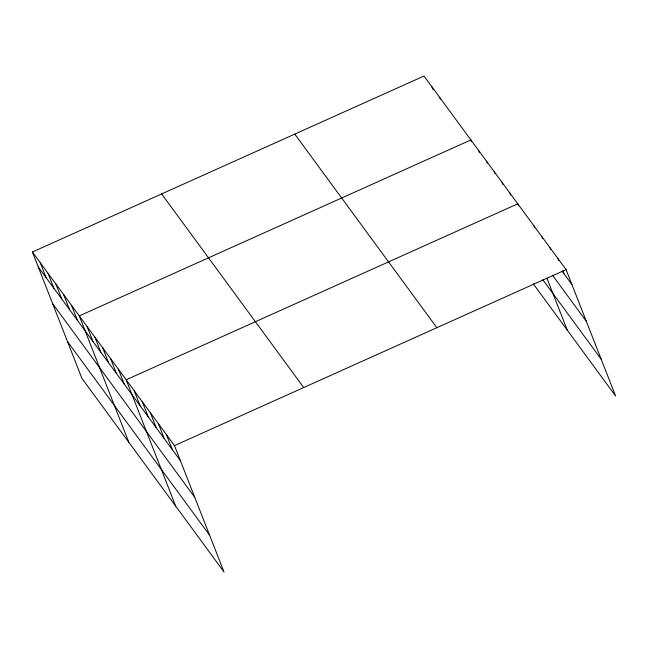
<?xml version="1.0" encoding="UTF-8"?>
<svg xmlns="http://www.w3.org/2000/svg" width="648" height="648" viewBox="0 0 648 648"><rect width="100%" height="100%" fill="white"/><g stroke="black" fill="none" stroke-linecap="round" stroke-linejoin="round"><path stroke-width="0.97" d="M32.4 252.007L174.49 445.613L224.006 571.965L81.915 378.359L32.4 252.007L423.995 76.035L566.085 269.641L615.6 395.993L533.239 283.767M174.49 445.613L566.085 269.641M562.181 271.293L571.957 284.618M552.428 275.141L586.359 321.368M542.838 279.725L601.198 359.235M294.767 134.112L436.857 327.71M161.627 193.938L303.718 387.545M38.273 266.992L180.355 460.59M52.674 303.742L194.764 497.34M67.513 341.609L209.604 535.207M558.033 258.665L558.762 260.545M562.804 270.84L563.906 273.65M549.982 247.698L550.711 249.569M541.931 236.731L542.66 238.602M533.879 225.755L534.608 227.626M518.505 205.683L517.776 203.812L126.182 379.785L175.697 506.137M546.88 278.089L567.292 330.164M509.96 193.169L510.689 195.04M502.143 182.517L502.88 184.388M494.327 171.874L495.064 173.745M486.51 161.222L487.247 163.094M478.702 150.571L479.431 152.45M471.614 141.799L470.885 139.928L79.291 315.9L128.806 442.252M439.628 97.33L440.356 99.209M431.811 86.686L432.913 89.497M166.439 434.638L172.303 449.623M158.387 423.671L164.252 438.647M150.336 412.703L156.2 427.68M142.285 401.728L148.149 416.705M134.233 390.76L140.098 405.737M118.365 369.141L124.23 384.118M110.549 358.49L116.421 373.467M102.732 347.846L108.605 362.823M94.916 337.195L100.788 352.172M87.107 326.543L92.972 341.528M71.474 305.249L77.347 320.225M63.658 294.605L69.53 309.582M55.841 283.954L61.714 298.931M48.033 273.302L53.897 288.287M40.217 262.659L46.089 277.636"/></g></svg>
